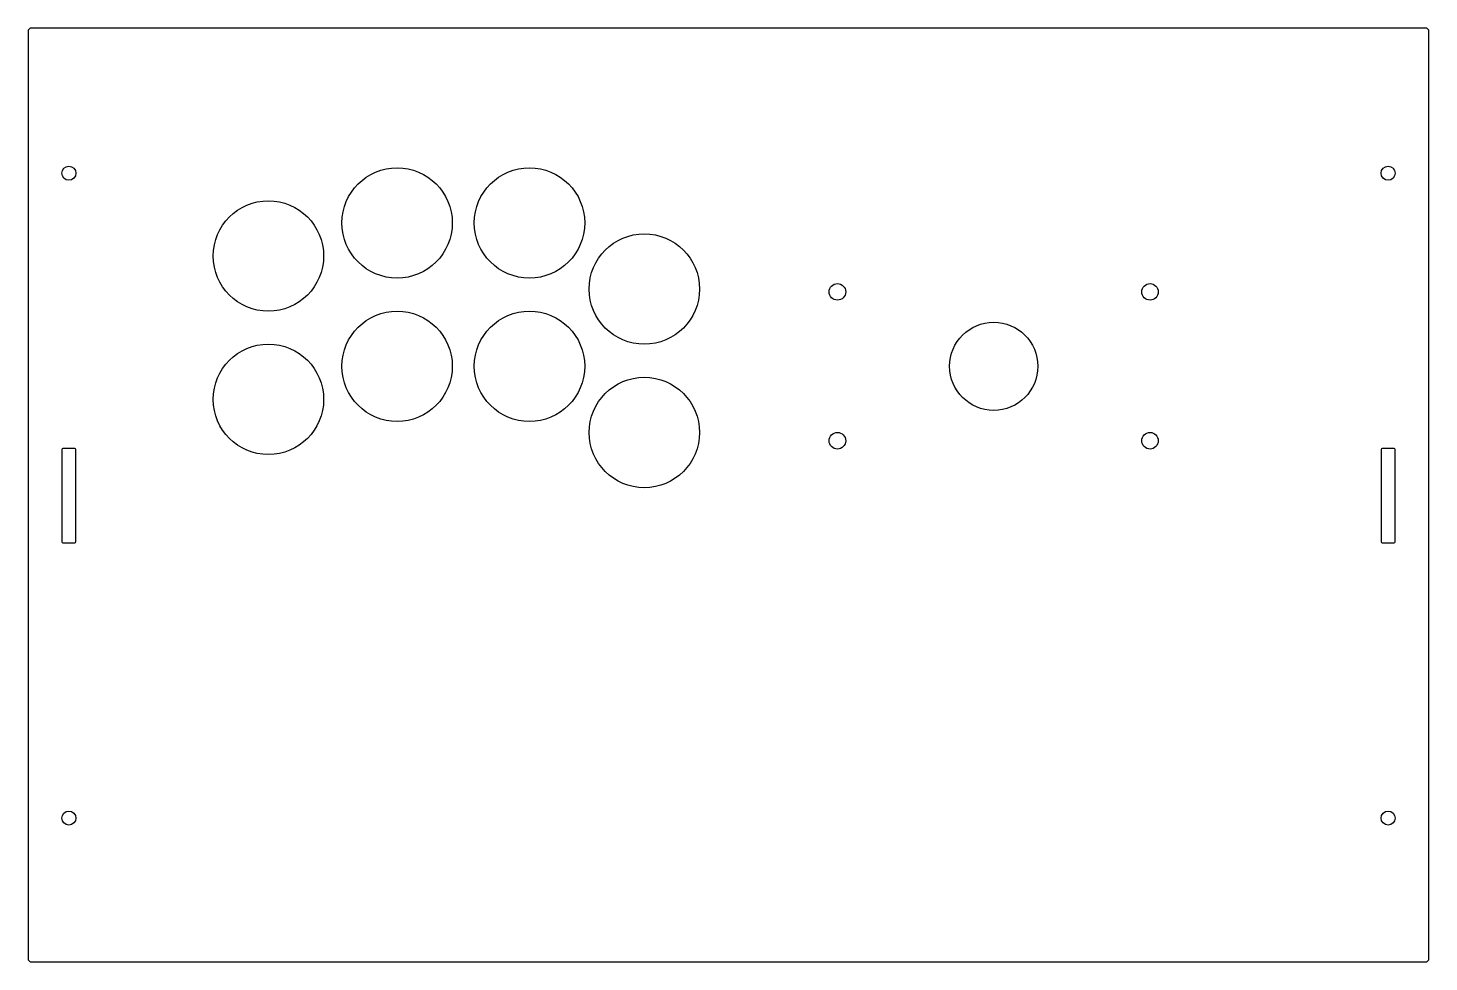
# Model space of a CAD drawing. Extents: x -7.5 to 7.5, y -5 to 5.
import ezdxf

# ---------------------------------------------------------------- set-up
doc = ezdxf.new("R2010")
doc.units = 0
doc.layers.get('0').update_dxf_attribs({"linetype": 'CONTINUOUS'})

msp = doc.modelspace()

# ---------------------------------------------------------------- linework, layer by layer
for points in [[(7.461, -5, 0.414214), (7.5, -4.961), (7.5, 4.961, 0.414214), (7.461, 5), (-7.461, 5, 0.414214), (-7.5, 4.961), (-7.5, -4.961, 0.414214), (-7.461, -5)], [(-7.135, -0.497), (-7.135, 0.483, -0.414214), (-7.115, 0.503), (-7.01, 0.503, -0.414214), (-6.99, 0.483), (-6.99, -0.497, -0.414214), (-7.01, -0.517), (-7.115, -0.517, -0.414214)], [(7.135, 0.483), (7.135, -0.497, -0.414214), (7.115, -0.517), (7.01, -0.517, -0.414214), (6.99, -0.497), (6.99, 0.483, -0.414214), (7.01, 0.503), (7.115, 0.503, -0.414214)]]:
    msp.add_lwpolyline(points, format="xyb", close=True)
for centre, radius in [((-7.062, 3.445), 0.0747), ((-3.548, 2.913), 0.591), ((-2.131, 2.913), 0.591), ((7.062, 3.445), 0.0747), ((-4.926, 2.559), 0.591), ((-0.901, 2.205), 0.591), ((1.166, 2.175), 0.0886), ((4.513, 2.175), 0.0886), ((-3.548, 1.378), 0.591), ((-2.131, 1.378), 0.591), ((2.84, 1.378), 0.472), ((-4.926, 1.024), 0.591), ((-0.901, 0.669), 0.591), ((1.166, 0.581), 0.0886), ((4.513, 0.581), 0.0886), ((-7.062, -3.459), 0.0747), ((7.062, -3.459), 0.0747)]:
    msp.add_circle(centre, radius)

doc.saveas('drawing.dxf')
